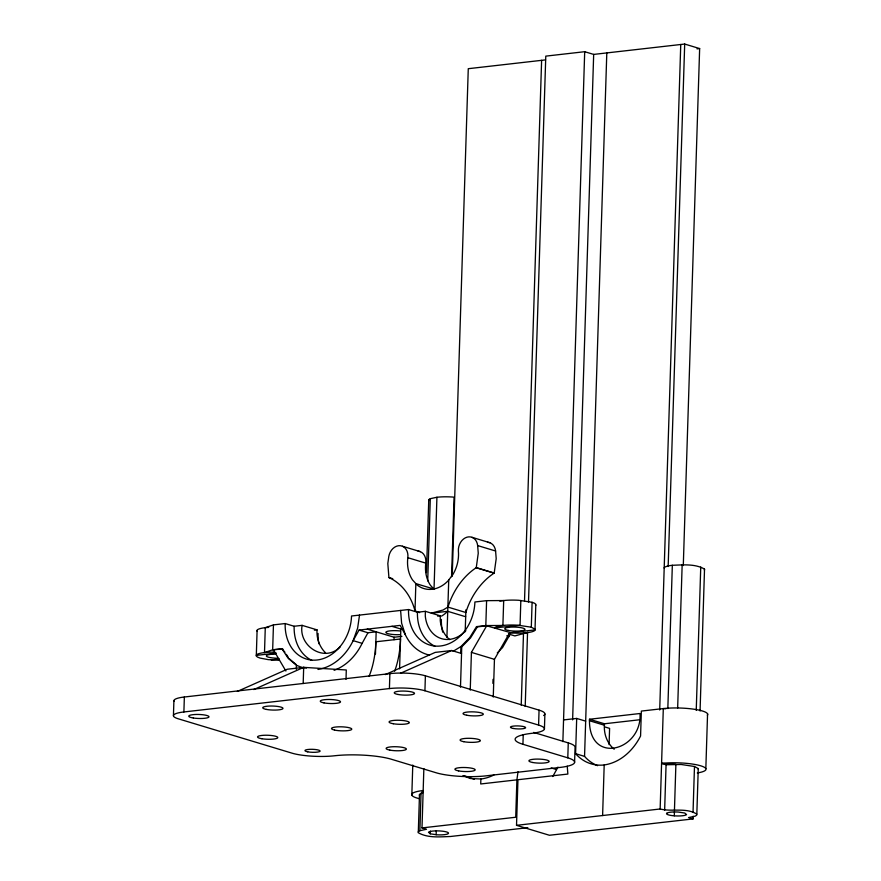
<?xml version="1.0" encoding="UTF-8"?>
<svg xmlns="http://www.w3.org/2000/svg" width="881" height="881" viewBox="0 0 881 881"><rect width="100%" height="100%" fill="white"/><g stroke="black" fill="none" stroke-linecap="round" stroke-linejoin="round"><path stroke-width="1.32" d="M589.444 720.713C589.565 765.49 642.293 750.403 640.013 713.511L589.488 719.259L589.444 720.713L604.399 725.228C603.815 734.17 607.218 743.421 614.167 749.235M284.937 652.204L281.953 648.735L272.67 649.793L264.498 652.59L265.28 627.668L273.451 624.882L285.169 623.55A41.055 32.399 -73.2 0 0 317.083 660.001A41.055 32.399 -73.2 0 0 351.53 615.995L408.531 609.542L417.44 612.229L425.347 611.326L425.292 616.094A31.529 24.877 -73.2 0 0 465.873 630.675M425.347 611.326L440.302 615.841L440.258 620.609A31.529 24.877 -73.2 0 0 449.773 639.639M419.631 612.647L415.006 610.819A64.335 50.757 -73.2 0 0 388.917 577.54L387.816 563.532L388.818 556.351A11.982 9.449 -73.2 0 1 400.084 545.68A11.982 9.449 -73.2 0 1 407.826 557.706A31.529 24.877 -73.2 0 0 412.451 579.841L415.854 583.596L433.815 589.015L430.402 585.27A31.529 24.877 -73.2 0 1 425.776 563.124L425.842 560.14A11.982 9.449 -73.2 0 0 418.035 551.11M415.006 610.819L415.854 583.596L417.054 584.918A31.529 24.877 -73.2 0 0 448.099 580.799L452.911 574.478A31.529 24.877 -73.2 0 0 458.384 551.01A11.971 9.449 -73.2 0 1 467.073 537.157A11.971 9.449 -73.2 0 1 477.656 545.581L495.596 551.01L496.201 558.664L494.208 573.024L491.058 575.271A64.335 50.757 -73.2 0 0 465.84 612.504L465.179 631.666M446.909 637.238L448.737 579.962M173.436 715.581L173.909 700.626M533.655 732.43L568.267 742.892L567.793 757.836A35.603 7.037 1.8 0 1 559.964 767.439L485.971 775.853A35.603 7.037 1.8 0 1 436.26 772.802L391.384 759.246A40.691 8.039 1.8 0 0 334.571 755.766A30.516 6.035 1.8 0 1 291.963 753.145L178.292 718.808A25.428 5.022 1.8 0 1 183.887 711.958L184.36 697.003L389.887 673.624A25.428 5.022 1.8 0 1 425.391 675.804L539.062 710.141A30.516 6.035 1.8 0 1 543.654 715.537M257.098 630.466L256.316 655.387L276.315 653.107M273.451 624.882L272.67 649.793L282.867 649.011M296.302 669.274L296.423 665.265L288.164 658.316L281.953 648.735M303.174 683.524L303.692 667.358L346.299 669.978L346.002 679.405M375.471 654.021L376.165 631.82L367.95 632.756L359.041 630.069L353.149 640.641A50.856 40.13 -73.2 0 1 317.953 669.45M183.887 711.958L389.413 688.568L389.887 673.624M394.038 639.727L394.115 637.238L367.256 629.133M399.578 668.877L400.833 629.012L391.924 626.325M411.823 795.235L412.771 765.082M418.31 832.071L419.488 794.673M426.459 572.683L428.75 500.056M527.84 827.688L450.422 836.498C439.817 836.851 427.703 838.183 418.233 832.699L418.365 831.653L419.874 830.695L421.041 793.296L423.177 790.521A27.972 5.528 1.8 0 0 419.356 798.682M427.714 580.898L430.302 498.679L436.921 497.258A20.34 4.02 1.8 0 1 452.052 496.994L454.067 497.17L451.568 576.648M539.062 710.141L538.588 725.085L424.928 690.748L425.391 675.804M419.874 830.695L426.492 829.274L421.999 827.92L423.86 768.595M434.036 589.07L436.921 497.258M430.302 833.811L428.496 832.27A10.087 1.993 1.8 0 1 440.015 830.959L442.548 831.19A10.087 1.993 1.8 0 1 448.473 832.974L448.407 833.492A10.087 1.993 1.8 0 1 436.888 834.803L430.302 833.811L430.391 831.069M436.15 834.736L436.282 830.629M452.228 576.042L468.274 68.696L545.559 59.886M460.708 653.25L460.917 646.577L469.672 637.69L476.533 626.622L485.816 625.565L502.897 625.466L503.69 600.545L486.598 600.655L474.903 601.987A41.066 32.399 -73.2 0 1 440.456 645.993A41.066 32.399 -73.2 0 1 408.531 609.542M460.488 687.18L461.754 646.83L470.52 637.943L477.37 626.876L486.664 625.829L471.423 652.38L470.245 690.098M465.928 609.795L465.84 612.504L447.889 607.086L443.077 610.004L431.272 613.187L447.713 611.315L465.631 616.733M493.878 774.994A50.856 40.13 -73.2 0 1 480.883 778.991L480.718 783.969L516.894 779.85L518.017 771.756M486.598 600.655L485.816 625.565L511.696 632.954A20.34 4.02 1.8 0 0 534.954 630.311L535.086 629.265L531.309 627.206L518.028 625.202A20.34 4.02 1.8 0 0 494.781 627.845L520.054 625.378L520.836 600.468M492.908 683.403L493.03 679.372M493.261 697.047L494.45 659.34L509.681 632.778L535.009 629.893L535.791 604.983M516.894 779.85L515.715 817.249L421.999 827.92M693.138 816.247L693.05 818.923L549.425 835.265L516.519 825.332L517.951 779.729L567.86 774.058L567.243 766.162M521.222 705.185L523.523 632.316M524.525 600.688L541.617 60.337M567.793 757.836L522.929 744.28L523.226 734.765M525.208 706.474L527.554 632.228M528.512 601.987L545.78 56.131L584.698 51.704L593.673 54.413L684.691 44.05L699.646 48.565L683.293 565.547M531.309 627.206L532.091 602.296L518.81 600.28A20.34 4.02 1.8 0 0 499.835 601.15M544.425 728.961L544.887 714.017M562.871 741.615L584.698 51.704M572.617 719.887L593.673 54.413M574.588 762.362L575.062 747.418A35.603 7.037 1.8 0 0 568.267 742.892M707.377 715.24A27.972 5.528 1.8 0 0 694.349 709.271A27.972 5.528 1.8 0 0 663.305 708.577L641.357 711.077L640.575 735.987C633.373 750.315 620.521 762.55 604.19 764.961A50.856 40.13 -73.2 0 1 575.59 753.673L576.692 718.433L563.554 719.931M597.56 765.666A50.856 40.13 -73.2 0 1 584.555 756.383L606.8 52.926M604.399 725.228L604.454 723.775L589.488 719.259M602.604 815.531L604.19 764.961M609.09 744.643L609.597 728.378L604.465 726.836M659.704 709.998L680.749 44.491M693.05 818.923L688.568 817.568L695.186 816.158L696.684 815.189L696.827 814.143C685.936 807.216 671.873 812.073 660.144 808.989L663.305 708.577L665.904 708.742M668.161 566.527L684.691 44.05M664.637 810.344L666.069 764.752L661.587 763.398A27.972 5.528 1.8 0 1 699.514 765.468A27.972 5.528 1.8 0 1 697.3 772.956M667.831 708.566L672.335 565.283C682.94 564.93 695.054 563.598 704.525 569.082L700.065 711M674.461 809.892L675.892 764.301L661.587 763.398M677.654 708.115L682.158 564.831M674.295 815.817L674.428 811.709M693.039 812.084L694.481 766.492L681.2 764.488L666.069 764.752M696.243 710.306L700.747 567.023M696.827 814.143L698.259 768.551L694.481 766.492M705.835 768.617L707.564 713.808M285.169 623.55L294.144 626.259L302.084 625.356C298.307 646.169 324.77 663.272 340.308 646.709M302.084 625.356L317.039 629.871C316.422 638.24 319.484 646.962 325.541 652.821M257.021 631.104L257.153 630.058A20.34 4.02 1.8 0 1 268.716 627.382M428.662 500.683L428.794 499.637L430.302 498.679M419.4 795.301L419.543 794.255L422.891 792.757M535.736 605.39L535.868 604.344L534.624 603.287L532.091 602.296M664.164 568.08L664.219 567.661A20.34 4.02 1.8 0 1 672.335 565.283M704.393 570.128L704.525 569.082M698.17 769.179L698.259 768.551M447.966 607.108A64.313 50.658 -73.2 0 1 473.13 569.897L476.269 567.606L478.251 553.235L477.645 545.581M359.514 615.114L357.631 628.153L353.149 640.641L362.124 643.35L367.95 632.756M497.258 652.942L502.511 647.612L510.264 634.045M552.772 776.535L557.948 767.098M453.087 651.323L460.917 646.577L461.754 646.83M237.341 691.42L287.239 669.241L303.692 667.358L306.313 668.15M253.783 689.548L303.692 667.358M385.316 674.582L435.225 652.392L451.667 650.519L461.545 653.504M400.514 673.271L451.667 650.519M526.827 632.69L514.878 635.917L508.469 633.979M314.396 630.168L317.039 629.871M437.67 616.149L440.302 615.841M359.041 630.069L400.139 625.389L405.337 634.727A50.856 40.13 -73.2 0 0 429.565 655.101M400.833 629.012L403.179 628.748M394.115 637.238L401.901 636.357M271.271 659.902L279.277 658.999M604.454 723.775L639.947 719.733M516.519 825.332L660.144 808.989M697.014 48.862L699.646 48.565M278.605 660.265L268.198 659.627L260.016 658.074L257.483 657.072L256.239 656.015L256.371 654.968A20.34 4.02 1.8 0 1 274.321 652.138M480.883 778.991L470.289 778.496L462.977 775.61M471.941 537.3L489.891 542.729M476.269 567.606L494.208 573.024M476.203 567.76L494.153 573.19M402.43 546.242L420.38 551.66M407.826 557.706L425.776 563.124M388.917 577.54L392.761 578.707M476.533 626.622L477.37 626.876M506.806 635.774L509.372 636.545M471.423 652.38L494.45 659.34M576.692 718.433L585.667 721.143M575.59 753.673L584.555 756.383M551.176 767.935L556.44 769.531M464.386 775.809L474.385 779.289M296.423 665.265L303.747 668.15M289.078 658.592L296.302 664.67M286.314 654.33L288.384 657.523M273.584 650.068L285.885 671.014M405.337 634.727L401.604 623.175L400.613 610.434M538.588 725.085A30.516 6.035 1.8 0 1 531.882 733.311A40.691 8.039 1.8 0 0 522.929 744.28M394.644 671.212A76.295 44.38 83.5 0 0 400.514 638.978L375.857 641.786A76.295 44.38 83.5 0 1 369.117 676.256M447.713 611.315A70.612 41.077 83.5 0 1 441.48 616.127M399.622 634.661A10.176 2.015 1.8 0 1 385.812 632.316A10.176 2.015 1.8 0 1 400.106 630.961M362.124 643.35A50.856 40.13 -73.2 0 1 334.097 670.331M389.413 688.568A25.428 5.022 1.8 0 1 424.928 690.748M174.042 701.287A25.428 5.022 1.8 0 1 184.36 697.003M435.082 646.335A41.066 32.399 -73.2 0 1 417.44 612.229M442.714 632.184A41.066 32.399 -73.2 0 1 441.37 619.453M487.501 542.267A11.971 9.449 -73.2 0 1 495.596 551.01M277.691 658.239A10.176 2.015 1.8 0 1 266.37 656.147A10.176 2.015 1.8 0 1 275.224 654.176M318.878 643.769A41.055 32.399 -73.2 0 1 318.074 633.483M311.786 660.354A41.055 32.399 -73.2 0 1 294.144 626.259M666.642 813.35L666.576 813.868A10.087 1.993 1.8 0 0 672.511 815.652L675.033 815.883A10.087 1.993 1.8 0 0 686.563 814.573L684.746 813.031L678.172 812.04A10.087 1.993 1.8 0 0 666.642 813.35M532.631 762.483A10.176 2.015 1.8 0 0 549.061 761.724A10.176 2.015 1.8 0 0 535.373 759.125A10.176 2.015 1.8 0 0 532.631 762.483M389.843 750.116A10.176 2.015 1.8 0 0 406.273 749.368A10.176 2.015 1.8 0 0 392.585 746.758A10.176 2.015 1.8 0 0 389.843 750.116M393.267 723.742A10.176 2.015 1.8 0 0 409.302 722.794A10.176 2.015 1.8 0 0 394.985 720.328A10.176 2.015 1.8 0 0 393.267 723.742M508.469 630.455A10.176 2.015 1.8 0 0 524.911 629.695A10.176 2.015 1.8 0 0 511.211 627.096A10.176 2.015 1.8 0 0 508.469 630.455M466.776 715.24A10.176 2.015 1.8 0 0 483.217 714.491A10.176 2.015 1.8 0 0 469.518 711.881A10.176 2.015 1.8 0 0 466.776 715.24M193.313 717.993A10.176 2.015 1.8 0 0 209.006 716.881A10.176 2.015 1.8 0 0 194.238 714.546A10.176 2.015 1.8 0 0 193.313 717.993M261.943 738.752A10.176 2.015 1.8 0 0 277.79 737.705A10.176 2.015 1.8 0 0 263.21 735.316A10.176 2.015 1.8 0 0 261.943 738.752M334.538 730.063A10.176 2.015 1.8 0 0 351.486 729.633A10.176 2.015 1.8 0 0 338.888 726.814A10.176 2.015 1.8 0 0 334.538 730.063M266.447 709.425A10.176 2.015 1.8 0 0 282.878 708.676A10.176 2.015 1.8 0 0 269.19 706.066A10.176 2.015 1.8 0 0 266.447 709.425M513.249 728.455A7.632 1.509 1.8 0 0 525.572 727.882A7.632 1.509 1.8 0 0 515.297 725.933A7.632 1.509 1.8 0 0 513.249 728.455M307.722 751.834A7.632 1.509 1.8 0 0 320.045 751.273A7.632 1.509 1.8 0 0 309.782 749.324A7.632 1.509 1.8 0 0 307.722 751.834M463.824 741.703A10.176 2.015 1.8 0 0 480.266 740.943A10.176 2.015 1.8 0 0 466.567 738.344A10.176 2.015 1.8 0 0 463.824 741.703M323.988 702.884A10.176 2.015 1.8 0 0 340.429 702.124A10.176 2.015 1.8 0 0 326.73 699.525A10.176 2.015 1.8 0 0 323.988 702.884M397.981 694.459A10.176 2.015 1.8 0 0 414.411 693.71A10.176 2.015 1.8 0 0 400.723 691.1A10.176 2.015 1.8 0 0 397.981 694.459M458.638 770.897A10.176 2.015 1.8 0 0 475.079 770.148A10.176 2.015 1.8 0 0 461.38 767.538A10.176 2.015 1.8 0 0 458.638 770.897"/></g></svg>
